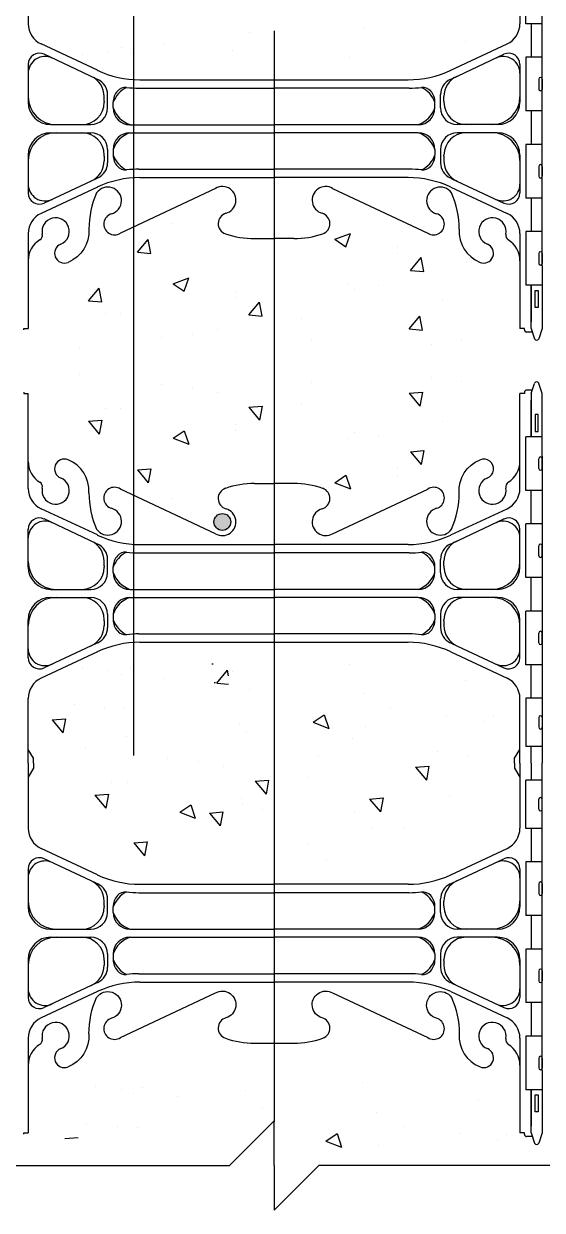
# Model space of a CAD drawing. Header units: inches. Extents: x 319.6 to 370.3, y 144.4 to 237.7.
# Drawn here: x 340.4 to 352, y 181.74 to 208.29 of the extents above; entities that cross this region are included whole.
import ezdxf

# ---------------------------------------------------------------- set-up
doc = ezdxf.new("R2010")
doc.units = ezdxf.units.IN
doc.header["$LTSCALE"] = 0.5
doc.header["$MEASUREMENT"] = 0
for name, color, linetype in [('HATCH', 12, 'Continuous'), ('line25', 2, 'Continuous'), ('LINE3', 3, 'Continuous'), ('LINE9', 9, 'Continuous'), ('Web_Edge', 9, 'Continuous')]:
    doc.layers.add(name, color=color, linetype=linetype)

msp = doc.modelspace()

# ---------------------------------------------------------------- hatches: boundary and pattern name
h = msp.add_hatch()
h.set_pattern_fill('AR-CONC', color=12, scale=0.5, style=0)
h.set_pattern_definition([(50, (73.0632, 21.1873), (3.5863, -0.31376), [0.375, -4.125]), (355, (73.063, 21.1873), (-0.693757, 3.76096), [0.3, -3.3]), (100.4514, (73.362, 21.161), (2.892547, 3.447198), [0.3187, -3.50571]), (46.1842, (73.063, 22.1873), (5.336205, -0.827595), [0.5625, -6.1875]), (96.6356, (73.508, 22.1183), (4.67331, 4.87059), [0.47805, -5.258565]), (351.1842, (73.063, 22.187), (4.67331, 4.87059), [0.45, -4.95]), (21, (73.5632, 21.9373), (2.984535, -2.013094), [0.375, -4.125]), (326, (73.563, 21.9373), (1.216577, 3.62575), [0.3, -3.3]), (71.4514, (73.812, 21.7695), (4.201113, 1.612652), [0.3187, -3.50571]), (37.5, (73.0632, 21.1873), (0.0607993, 1.6644693), [0, -3.26, 0, -3.35, 0, -3.3125]), (7.5, (73.0632, 21.1873), (1.315348, 1.972059), [0, -1.91, 0, -3.185, 0, -1.2625]), (327.5, (71.9482, 21.1873), (2.669112, -0.1127744), [0, -1.25, 0, -3.9, 0, -5.175]), (317.5, (71.4482, 21.1873), (2.915931, 0.500525), [0, -1.625, 0, -2.59, 0, -3.675])])
h.paths.add_polyline_path([(344.618, 191.915, -0.506988), (344.909, 191.909, -0.073092), (344.982, 191.987), (344.982, 195.181, -0.02412), (344.618, 195.199)])
at = {"layer": 'LINE3'}
msp.add_hatch(color=256, dxfattribs=at).paths.add_polyline_path([(345.029, 197.143, 1), (344.654, 197.143, 1)])

# ---------------------------------------------------------------- linework, layer by layer
at = {"layer": 'HATCH'}
for p, q in [((347.996, 208.189), (347.996, 208.189)), ((345.448, 208.086), (345.448, 208.086)), ((350.283, 207.898), (350.283, 207.898)), ((341.725, 207.609), (341.725, 207.609)), ((342.303, 207.672), (342.303, 207.672)), ((342.579, 207.757), (342.579, 207.757)), ((342.78, 207.632), (342.78, 207.632)), ((343.554, 207.837), (343.554, 207.837)), ((345.08, 207.688), (345.08, 207.688)), ((347.686, 207.523), (347.686, 207.523)), ((343.698, 203.821), (343.698, 203.821)), ((342.943, 203.177), (343.184, 203.465)), ((343.242, 203.151), (343.184, 203.465)), ((347.358, 203.466), (347.708, 203.6)), ((347.358, 203.466), (347.607, 203.298)), ((347.607, 203.298), (347.708, 203.6)), ((342.943, 203.177), (343.242, 203.151)), ((348.752, 203.158), (348.752, 203.158)), ((348.757, 203.298), (348.757, 203.298)), ((349.049, 202.77), (349.29, 203.058)), ((349.348, 202.744), (349.291, 203.058)), ((343.742, 202.471), (344.092, 202.606)), ((343.991, 202.304), (344.092, 202.606)), ((349.049, 202.77), (349.348, 202.744)), ((341.847, 202.09), (342.088, 202.377)), ((342.146, 202.064), (342.088, 202.377)), ((343.742, 202.471), (343.991, 202.304)), ((345.14, 202.303), (345.14, 202.303)), ((347.661, 202.484), (347.661, 202.484)), ((347.789, 202.338), (347.789, 202.338)), ((348.339, 202.435), (348.339, 202.435)), ((341.847, 202.09), (342.146, 202.064)), ((345.136, 202.164), (345.136, 202.164)), ((345.433, 201.776), (345.674, 202.063)), ((345.732, 201.75), (345.674, 202.063)), ((349.775, 202.106), (349.775, 202.106)), ((342.224, 201.803), (342.224, 201.803)), ((342.569, 201.812), (342.569, 201.812)), ((345.433, 201.776), (345.732, 201.75)), ((346.617, 201.69), (346.617, 201.69)), ((349.019, 201.462), (349.26, 201.75)), ((349.318, 201.436), (349.261, 201.75)), ((343.472, 201.276), (343.472, 201.276)), ((344.173, 201.344), (344.173, 201.344)), ((344.723, 201.441), (344.723, 201.441)), ((346.842, 201.231), (346.842, 201.231)), ((349.019, 201.462), (349.318, 201.436)), ((341.642, 201.049), (341.642, 201.049)), ((349.511, 201.118), (349.511, 201.118)), ((350.198, 201.194), (350.198, 201.194)), ((341.642, 200.437), (341.642, 200.437)), ((343.472, 200.21), (343.472, 200.21)), ((346.842, 200.255), (346.842, 200.255)), ((349.511, 200.368), (349.511, 200.368)), ((350.198, 200.291), (350.198, 200.291)), ((344.173, 200.142), (344.173, 200.142)), ((344.723, 200.045), (344.723, 200.045)), ((349.019, 200.024), (349.318, 200.05)), ((349.019, 200.024), (349.26, 199.736)), ((349.318, 200.05), (349.261, 199.736)), ((342.224, 199.683), (342.224, 199.683)), ((342.569, 199.674), (342.569, 199.674)), ((345.433, 199.71), (345.732, 199.736)), ((345.433, 199.71), (345.674, 199.422)), ((345.732, 199.736), (345.674, 199.423)), ((346.617, 199.796), (346.617, 199.796)), ((341.847, 199.396), (342.146, 199.422)), ((341.847, 199.396), (342.088, 199.109)), ((342.146, 199.422), (342.088, 199.109)), ((349.775, 199.38), (349.775, 199.38)), ((343.742, 199.014), (343.991, 199.182)), ((343.991, 199.182), (344.092, 198.88)), ((345.136, 199.322), (345.136, 199.322)), ((345.14, 199.182), (345.14, 199.182)), ((347.789, 199.148), (347.789, 199.148)), ((343.742, 199.014), (344.092, 198.88)), ((347.661, 199.002), (347.661, 199.002)), ((348.339, 199.051), (348.339, 199.051)), ((349.049, 198.715), (349.348, 198.742)), ((349.049, 198.715), (349.29, 198.428)), ((349.348, 198.742), (349.291, 198.428)), ((342.943, 198.308), (343.242, 198.335)), ((342.943, 198.308), (343.184, 198.021)), ((343.242, 198.335), (343.184, 198.021)), ((348.752, 198.328), (348.752, 198.328)), ((347.358, 198.02), (347.607, 198.188)), ((347.607, 198.188), (347.708, 197.886)), ((348.757, 198.188), (348.757, 198.188)), ((347.358, 198.02), (347.708, 197.886)), ((343.698, 197.665), (343.698, 197.665)), ((341.725, 193.876), (341.725, 193.876)), ((342.303, 193.814), (342.303, 193.814)), ((342.78, 193.854), (342.78, 193.854)), ((345.08, 193.798), (345.08, 193.798)), ((347.686, 193.963), (347.686, 193.963)), ((342.579, 193.729), (342.579, 193.729)), ((343.554, 193.649), (343.554, 193.649)), ((350.283, 193.588), (350.283, 193.588)), ((345.448, 193.4), (345.448, 193.4)), ((347.996, 193.297), (347.996, 193.297)), ((341.525, 193.057), (341.525, 193.057)), ((341.033, 192.713), (341.332, 192.739)), ((341.332, 192.739), (341.274, 192.426)), ((342.211, 192.981), (342.211, 192.981)), ((342.654, 192.97), (342.654, 192.97)), ((346.873, 192.66), (347.121, 192.827)), ((347.122, 192.828), (347.223, 192.525)), ((348.606, 192.984), (348.606, 192.984)), ((349.857, 192.819), (349.857, 192.819)), ((350.912, 192.797), (350.912, 192.797)), ((341.033, 192.713), (341.274, 192.426)), ((345.221, 192.618), (345.221, 192.618)), ((346.873, 192.66), (347.223, 192.525)), ((348.043, 192.559), (348.043, 192.559)), ((350.712, 192.671), (350.712, 192.671)), ((342.704, 192.333), (342.704, 192.333)), ((345.374, 192.446), (345.374, 192.446)), ((347.747, 192.298), (347.747, 192.298)), ((341.788, 192.069), (341.788, 192.069)), ((349.658, 192), (349.658, 192)), ((343.618, 191.842), (343.618, 191.842)), ((344.319, 191.774), (344.319, 191.774)), ((344.87, 191.677), (344.87, 191.677)), ((346.988, 191.887), (346.988, 191.887)), ((349.166, 191.656), (349.465, 191.682)), ((349.465, 191.682), (349.407, 191.368)), ((350.344, 191.923), (350.344, 191.923)), ((346.763, 191.428), (346.763, 191.428)), ((349.166, 191.656), (349.407, 191.368)), ((342.371, 191.315), (342.371, 191.315)), ((342.715, 191.306), (342.715, 191.306)), ((345.579, 191.342), (345.878, 191.368)), ((345.579, 191.342), (345.821, 191.055)), ((345.878, 191.368), (345.821, 191.055)), ((341.993, 191.028), (342.292, 191.054)), ((341.993, 191.028), (342.234, 190.741)), ((342.292, 191.054), (342.234, 190.741)), ((345.282, 190.954), (345.282, 190.954)), ((348.138, 190.942), (348.437, 190.968)), ((348.138, 190.942), (348.379, 190.654)), ((348.437, 190.968), (348.379, 190.655)), ((349.921, 191.012), (349.921, 191.012)), ((343.888, 190.647), (344.137, 190.814)), ((343.888, 190.647), (344.238, 190.512)), ((344.137, 190.814), (344.238, 190.512)), ((344.552, 190.628), (344.851, 190.654)), ((344.552, 190.628), (344.793, 190.341)), ((344.851, 190.654), (344.793, 190.341)), ((345.287, 190.815), (345.287, 190.815)), ((345.735, 190.714), (345.735, 190.714)), ((347.808, 190.634), (347.808, 190.634)), ((348.203, 190.314), (348.203, 190.314)), ((348.893, 190.298), (348.893, 190.298)), ((342.859, 189.963), (343.158, 189.989)), ((342.859, 189.963), (343.1, 189.676)), ((343.158, 189.99), (343.1, 189.676)), ((346.78, 189.92), (346.78, 189.92)), ((347.175, 189.6), (347.175, 189.6)), ((342.012, 184.508), (342.012, 184.508)), ((347.973, 184.595), (347.973, 184.595)), ((342.59, 184.446), (342.59, 184.446)), ((342.866, 184.361), (342.866, 184.361)), ((343.067, 184.486), (343.067, 184.486)), ((343.841, 184.281), (343.841, 184.281)), ((345.367, 184.43), (345.367, 184.43)), ((345.735, 184.031), (345.735, 184.031)), ((350.57, 184.22), (350.57, 184.22)), ((348.283, 183.929), (348.283, 183.929)), ((341.812, 183.689), (341.812, 183.689)), ((342.498, 183.613), (342.498, 183.613)), ((342.941, 183.602), (342.941, 183.602)), ((347.16, 183.291), (347.408, 183.459)), ((347.409, 183.459), (347.51, 183.157)), ((348.893, 183.616), (348.893, 183.616)), ((350.144, 183.451), (350.144, 183.451)), ((341.32, 183.345), (341.619, 183.371)), ((345.508, 183.25), (345.508, 183.25)), ((347.16, 183.291), (347.51, 183.157)), ((348.33, 183.19), (348.33, 183.19)), ((350.999, 183.303), (350.999, 183.303)), ((351.199, 183.429), (351.199, 183.429))]:
    msp.add_line(p, q, dxfattribs=at)
at = {"layer": 'line25'}
for p, q in [((351.634, 208.288), (351.634, 209.368)), ((351.999, 208.288), (351.634, 208.288)), ((351.999, 207.538), (351.634, 207.538)), ((351.634, 207.538), (351.634, 206.338)), ((351.959, 207.088), (351.959, 207.088)), ((351.919, 207.048), (351.919, 206.828)), ((351.999, 207.048), (351.999, 206.828)), ((351.999, 206.993), (351.999, 206.993)), ((351.999, 206.883), (351.999, 206.883)), ((351.959, 206.788), (351.959, 206.788)), ((351.999, 206.338), (351.634, 206.338)), ((351.999, 205.588), (351.634, 205.588)), ((351.634, 205.588), (351.634, 204.388)), ((351.919, 205.098), (351.919, 204.878)), ((351.999, 205.098), (351.999, 204.878)), ((351.999, 205.043), (351.999, 205.043)), ((351.959, 204.838), (351.959, 204.838)), ((351.999, 204.933), (351.999, 204.933)), ((351.999, 204.388), (351.634, 204.388)), ((351.999, 203.638), (351.634, 203.638)), ((351.634, 203.638), (351.634, 202.438)), ((351.919, 203.148), (351.919, 202.928)), ((351.959, 203.188), (351.959, 203.188)), ((351.999, 203.148), (351.999, 202.928)), ((351.999, 203.093), (351.999, 203.093)), ((351.959, 202.888), (351.959, 202.888)), ((351.999, 202.983), (351.999, 202.983)), ((351.999, 202.438), (351.634, 202.438)), ((351.999, 199.048), (351.634, 199.048)), ((351.634, 197.848), (351.634, 199.048)), ((351.959, 198.598), (351.959, 198.598)), ((351.919, 198.338), (351.919, 198.558)), ((351.999, 198.338), (351.999, 198.558)), ((351.999, 198.503), (351.999, 198.503)), ((351.999, 198.393), (351.999, 198.393)), ((351.959, 198.298), (351.959, 198.298)), ((351.999, 197.848), (351.634, 197.848)), ((351.999, 197.098), (351.634, 197.098)), ((351.634, 195.898), (351.634, 197.098)), ((351.919, 196.388), (351.919, 196.608)), ((351.959, 196.648), (351.959, 196.648)), ((351.999, 196.388), (351.999, 196.608)), ((351.999, 196.553), (351.999, 196.553)), ((351.999, 196.443), (351.999, 196.443)), ((351.999, 195.898), (351.634, 195.898)), ((351.999, 195.148), (351.634, 195.148)), ((351.634, 193.948), (351.634, 195.148)), ((351.919, 194.438), (351.919, 194.658)), ((351.959, 194.698), (351.959, 194.698)), ((351.999, 194.438), (351.999, 194.658)), ((351.999, 194.603), (351.999, 194.603)), ((351.959, 194.398), (351.959, 194.398)), ((351.999, 194.493), (351.999, 194.493)), ((351.999, 193.948), (351.634, 193.948)), ((351.999, 193.198), (351.634, 193.198)), ((351.634, 193.198), (351.634, 192.118)), ((351.919, 192.768), (351.919, 192.548)), ((351.959, 192.808), (351.959, 192.808)), ((351.999, 192.768), (351.999, 192.548)), ((351.959, 192.508), (351.959, 192.508)), ((351.999, 192.713), (351.999, 192.713)), ((351.999, 192.603), (351.999, 192.603)), ((351.999, 192.118), (351.634, 192.118)), ((351.999, 191.368), (351.634, 191.368)), ((351.634, 190.288), (351.634, 191.368)), ((351.919, 190.718), (351.919, 190.938)), ((351.959, 190.978), (351.959, 190.978)), ((351.999, 190.718), (351.999, 190.938)), ((351.999, 190.883), (351.999, 190.883)), ((351.959, 190.678), (351.959, 190.678)), ((351.999, 190.773), (351.999, 190.773)), ((351.999, 190.288), (351.634, 190.288)), ((351.999, 189.538), (351.634, 189.538)), ((351.634, 189.538), (351.634, 188.338)), ((351.919, 189.048), (351.919, 188.828)), ((351.959, 189.088), (351.959, 189.088)), ((351.999, 189.048), (351.999, 188.828)), ((351.959, 188.788), (351.959, 188.788)), ((351.999, 188.993), (351.999, 188.993)), ((351.999, 188.883), (351.999, 188.883)), ((351.999, 188.338), (351.634, 188.338)), ((351.999, 187.588), (351.634, 187.588)), ((351.634, 187.588), (351.634, 186.388)), ((351.919, 187.098), (351.919, 186.878)), ((351.959, 187.138), (351.959, 187.138)), ((351.999, 187.098), (351.999, 186.878)), ((351.999, 187.043), (351.999, 187.043)), ((351.999, 186.933), (351.999, 186.933)), ((351.959, 186.838), (351.959, 186.838)), ((351.999, 186.388), (351.634, 186.388)), ((351.999, 185.638), (351.634, 185.638)), ((351.634, 185.638), (351.634, 184.438)), ((351.919, 185.148), (351.919, 184.928)), ((351.959, 185.188), (351.959, 185.188)), ((351.999, 185.148), (351.999, 184.928)), ((351.999, 185.093), (351.999, 185.093)), ((351.959, 184.888), (351.959, 184.888)), ((351.999, 184.983), (351.999, 184.983)), ((351.999, 184.438), (351.634, 184.438))]:
    msp.add_line(p, q, dxfattribs=at)
for centre, start, end in [((351.959, 207.048), 90, 180), ((351.959, 207.048), 360, 90), ((351.959, 206.828), 180, 270), ((351.959, 206.828), 270, 0), ((351.959, 205.098), 90, 180), ((351.959, 205.098), 360, 90), ((351.959, 204.878), 180, 270), ((351.959, 204.878), 270, 0), ((351.959, 203.148), 90, 180), ((351.959, 203.148), 360, 90), ((351.959, 202.928), 180, 270), ((351.959, 202.928), 270, 0), ((351.959, 198.558), 90, 180), ((351.959, 198.558), 0, 90), ((351.959, 198.338), 180, 270), ((351.959, 198.338), 270, 0), ((351.959, 196.608), 90, 180), ((351.959, 196.608), 0, 90), ((351.959, 196.388), 180, 270), ((351.959, 196.388), 270, 0), ((351.959, 194.658), 90, 180), ((351.959, 194.658), 0, 90), ((351.959, 194.438), 180, 270), ((351.959, 194.438), 270, 0), ((351.959, 192.768), 90, 180), ((351.959, 192.768), 360, 90), ((351.959, 192.548), 180, 270), ((351.959, 192.548), 270, 0), ((351.959, 190.938), 90, 180), ((351.959, 190.938), 0, 90), ((351.959, 190.718), 180, 270), ((351.959, 190.718), 270, 0), ((351.959, 189.048), 90, 180), ((351.959, 189.048), 360, 90), ((351.959, 188.828), 180, 270), ((351.959, 188.828), 270, 0), ((351.959, 187.098), 90, 180), ((351.959, 187.098), 360, 90), ((351.959, 186.878), 180, 270), ((351.959, 186.878), 270, 0), ((351.959, 185.148), 90, 180), ((351.959, 185.148), 360, 90), ((351.959, 184.928), 180, 270), ((351.959, 184.928), 270, 0)]:
    msp.add_arc(centre, 0.04, start, end, dxfattribs=at)
at = {"layer": 'LINE3'}
for p, q in [((342.858, 231.098), (342.858, 191.915)), ((345.999, 208.132), (345.999, 183.726))]:
    msp.add_line(p, q, dxfattribs=at)
msp.add_circle((344.842, 197.143), 0.188, dxfattribs=at)
at = {"layer": 'LINE9'}
for p, q in [((345.999, 183.743), (344.999, 182.743)), ((345.999, 182.743), (345.999, 183.743)), ((335.255, 182.743), (344.999, 182.743)), ((345.999, 182.743), (345.999, 181.743)), ((345.999, 181.743), (346.999, 182.743)), ((356.744, 182.743), (346.999, 182.743))]:
    msp.add_line(p, q, dxfattribs=at)
at = {"layer": 'Web_Edge'}
for p, q in [((340.499, 209.743), (340.499, 208.29)), ((351.499, 209.743), (351.499, 208.29)), ((342.046, 207.248), (340.787, 207.837)), ((342.022, 207.06), (340.855, 207.606)), ((349.953, 207.248), (351.211, 207.837)), ((349.976, 207.06), (351.143, 207.606)), ((340.499, 207.38), (340.499, 206.532)), ((351.499, 207.38), (351.499, 206.532)), ((342.975, 206.848), (345.999, 206.848)), ((349.023, 206.848), (345.999, 206.848)), ((342.199, 206.555), (342.199, 206.659)), ((342.199, 206.555), (342.199, 206.532)), ((342.274, 206.407), (342.274, 206.704)), ((349.724, 206.407), (349.724, 206.704)), ((349.799, 206.555), (349.799, 206.659)), ((349.799, 206.555), (349.799, 206.532)), ((342.399, 206.406), (342.399, 206.532)), ((349.599, 206.406), (349.599, 206.532)), ((340.999, 206.032), (341.899, 206.032)), ((342.774, 206.031), (345.999, 206.031)), ((349.224, 206.031), (345.999, 206.031)), ((350.999, 206.032), (350.099, 206.032)), ((340.999, 205.852), (341.899, 205.852)), ((342.774, 205.851), (345.999, 205.851)), ((349.224, 205.851), (345.999, 205.851)), ((350.999, 205.852), (350.099, 205.852)), ((342.274, 205.477), (342.274, 205.18)), ((342.399, 205.476), (342.399, 205.351)), ((342.399, 205.476), (342.399, 205.363)), ((349.599, 205.476), (349.599, 205.363)), ((349.599, 205.476), (349.599, 205.351)), ((349.724, 205.477), (349.724, 205.18)), ((340.499, 205.352), (340.499, 204.503)), ((342.199, 205.328), (342.199, 205.352)), ((342.199, 205.328), (342.199, 205.224)), ((349.799, 205.328), (349.799, 205.352)), ((349.799, 205.328), (349.799, 205.224)), ((351.499, 205.352), (351.499, 204.503)), ((342.976, 205.035), (345.999, 205.035)), ((349.022, 205.035), (345.999, 205.035)), ((342.022, 204.823), (340.855, 204.277)), ((342.999, 204.847), (345.999, 204.847)), ((348.999, 204.847), (345.999, 204.847)), ((349.977, 204.823), (351.143, 204.277)), ((342.046, 204.635), (340.787, 204.046)), ((344.689, 204.607), (342.562, 203.607)), ((347.31, 204.607), (349.437, 203.607)), ((349.953, 204.635), (351.211, 204.046)), ((340.499, 203.594), (340.499, 201.472)), ((345.56, 203.483), (345.999, 203.483)), ((346.439, 203.483), (345.999, 203.483)), ((351.499, 203.594), (351.499, 201.472)), ((351.749, 201.472), (351.749, 202.438)), ((340.399, 201.472), (340.499, 201.472)), ((340.399, 201.442), (340.399, 201.472)), ((340.399, 201.442), (340.399, 201.442)), ((351.599, 201.472), (351.499, 201.472)), ((351.599, 201.442), (351.599, 201.472)), ((351.599, 201.442), (351.599, 201.442)), ((351.775, 201.392), (351.649, 201.392)), ((351.749, 201.472), (351.824, 201.242)), ((351.999, 201.472), (351.924, 201.242)), ((351.749, 200.014), (351.824, 200.244)), ((351.999, 200.014), (351.924, 200.244)), ((340.399, 200.044), (340.399, 200.014)), ((340.399, 200.044), (340.399, 200.044)), ((340.399, 200.014), (340.499, 200.014)), ((340.499, 197.892), (340.499, 200.014)), ((351.499, 197.892), (351.499, 200.014)), ((351.599, 200.014), (351.499, 200.014)), ((351.599, 200.044), (351.599, 200.044)), ((351.599, 200.044), (351.599, 200.014)), ((351.775, 200.094), (351.649, 200.094)), ((351.749, 200.014), (351.749, 199.048)), ((344.689, 196.879), (342.562, 197.879)), ((345.56, 198.003), (345.999, 198.003)), ((346.439, 198.003), (345.999, 198.003)), ((347.31, 196.879), (349.437, 197.879)), ((342.046, 196.851), (340.787, 197.439)), ((349.953, 196.851), (351.211, 197.439)), ((340.499, 196.134), (340.499, 196.982)), ((342.022, 196.663), (340.855, 197.209)), ((349.977, 196.663), (351.143, 197.209)), ((351.499, 196.134), (351.499, 196.982)), ((342.976, 196.451), (345.999, 196.451)), ((342.999, 196.638), (345.999, 196.638)), ((348.999, 196.638), (345.999, 196.638)), ((349.022, 196.451), (345.999, 196.451)), ((342.199, 196.158), (342.199, 196.262)), ((342.274, 196.009), (342.274, 196.306)), ((349.724, 196.009), (349.724, 196.306)), ((349.799, 196.158), (349.799, 196.262)), ((342.199, 196.158), (342.199, 196.134)), ((342.399, 196.01), (342.399, 196.135)), ((342.399, 196.01), (342.399, 196.123)), ((349.599, 196.01), (349.599, 196.135)), ((349.599, 196.01), (349.599, 196.123)), ((349.799, 196.158), (349.799, 196.134)), ((340.999, 195.634), (341.899, 195.634)), ((340.999, 195.454), (341.899, 195.454)), ((342.774, 195.635), (345.999, 195.635)), ((342.774, 195.455), (345.999, 195.455)), ((349.224, 195.635), (345.999, 195.635)), ((349.224, 195.455), (345.999, 195.455)), ((350.999, 195.634), (350.099, 195.634)), ((350.999, 195.454), (350.099, 195.454)), ((340.499, 194.106), (340.499, 194.954)), ((342.199, 194.931), (342.199, 194.954)), ((342.199, 194.931), (342.199, 194.827)), ((342.274, 195.079), (342.274, 194.782)), ((342.399, 195.08), (342.399, 194.954)), ((349.599, 195.08), (349.599, 194.954)), ((349.724, 195.079), (349.724, 194.782)), ((349.799, 194.931), (349.799, 194.954)), ((349.799, 194.931), (349.799, 194.827)), ((351.499, 194.106), (351.499, 194.954)), ((342.975, 194.638), (345.999, 194.638)), ((349.023, 194.638), (345.999, 194.638)), ((342.022, 194.426), (340.855, 193.88)), ((349.976, 194.426), (351.143, 193.88)), ((342.046, 194.238), (340.787, 193.649)), ((349.953, 194.238), (351.211, 193.649)), ((340.499, 191.743), (340.499, 193.196)), ((351.499, 191.743), (351.499, 193.196)), ((340.619, 191.855), (340.499, 192.055)), ((340.619, 191.855), (340.499, 192.055)), ((351.379, 191.855), (351.499, 192.055)), ((351.379, 191.855), (351.499, 192.055)), ((340.499, 191.743), (340.499, 190.29)), ((340.619, 191.743), (340.619, 191.855)), ((340.619, 191.743), (340.619, 191.855)), ((340.619, 191.743), (340.619, 191.631)), ((340.619, 191.743), (340.619, 191.631)), ((351.379, 191.743), (351.379, 191.855)), ((351.379, 191.743), (351.379, 191.855)), ((351.379, 191.743), (351.379, 191.631)), ((351.379, 191.743), (351.379, 191.631)), ((351.499, 191.743), (351.499, 190.29)), ((340.619, 191.631), (340.499, 191.431)), ((340.619, 191.631), (340.499, 191.431)), ((351.379, 191.631), (351.499, 191.431)), ((351.379, 191.631), (351.499, 191.431)), ((342.046, 189.248), (340.787, 189.837)), ((349.953, 189.248), (351.211, 189.837)), ((342.022, 189.06), (340.855, 189.606)), ((349.976, 189.06), (351.143, 189.606)), ((340.499, 189.38), (340.499, 188.532)), ((351.499, 189.38), (351.499, 188.532)), ((342.999, 189.036), (345.999, 189.036)), ((348.999, 189.036), (345.999, 189.036)), ((342.976, 188.848), (345.999, 188.848)), ((349.022, 188.848), (345.999, 188.848)), ((342.199, 188.555), (342.199, 188.659)), ((342.199, 188.555), (342.199, 188.532)), ((342.274, 188.407), (342.274, 188.704)), ((342.399, 188.407), (342.399, 188.532)), ((342.399, 188.407), (342.399, 188.52)), ((349.599, 188.407), (349.599, 188.532)), ((349.599, 188.407), (349.599, 188.52)), ((349.724, 188.407), (349.724, 188.704)), ((349.799, 188.555), (349.799, 188.659)), ((349.799, 188.555), (349.799, 188.532)), ((340.999, 188.032), (341.899, 188.032)), ((342.774, 188.032), (345.999, 188.032)), ((349.224, 188.032), (345.999, 188.032)), ((350.999, 188.032), (350.099, 188.032)), ((340.999, 187.852), (341.899, 187.852)), ((342.774, 187.852), (345.999, 187.852)), ((349.224, 187.852), (345.999, 187.852)), ((350.999, 187.852), (350.099, 187.852)), ((342.274, 187.477), (342.274, 187.18)), ((342.399, 187.477), (342.399, 187.351)), ((349.599, 187.477), (349.599, 187.351)), ((349.724, 187.477), (349.724, 187.18)), ((340.499, 187.352), (340.499, 186.503)), ((342.199, 187.328), (342.199, 187.352)), ((342.199, 187.328), (342.199, 187.224)), ((349.799, 187.328), (349.799, 187.352)), ((349.799, 187.328), (349.799, 187.224)), ((351.499, 187.352), (351.499, 186.503)), ((342.975, 187.035), (345.999, 187.035)), ((349.023, 187.035), (345.999, 187.035)), ((342.046, 186.635), (340.787, 186.046)), ((342.022, 186.823), (340.855, 186.277)), ((342.999, 186.847), (345.999, 186.847)), ((348.999, 186.847), (345.999, 186.847)), ((349.953, 186.635), (351.211, 186.046)), ((349.977, 186.823), (351.143, 186.277)), ((340.499, 185.594), (340.499, 183.472)), ((351.499, 185.594), (351.499, 183.472)), ((351.749, 183.472), (351.749, 184.438)), ((340.399, 183.472), (340.499, 183.472)), ((340.399, 183.442), (340.399, 183.472)), ((340.399, 183.442), (340.399, 183.442)), ((351.599, 183.472), (351.499, 183.472)), ((351.599, 183.442), (351.599, 183.472)), ((351.599, 183.442), (351.599, 183.442)), ((351.749, 183.472), (351.824, 183.242)), ((351.999, 183.472), (351.924, 183.242)), ((351.775, 183.392), (351.649, 183.392))]:
    msp.add_line(p, q, dxfattribs=at)
for points in [[(351.999, 202.872), (351.999, 209.743)], [(351.749, 208.288), (351.749, 207.538)], [(342.999, 207.036), (345.999, 207.036), (348.999, 207.036)], [(351.749, 206.338), (351.749, 205.588)], [(351.749, 204.388), (351.749, 203.638)], [(351.999, 202.872), (351.999, 201.472)], [(351.749, 202.438), (351.749, 201.622)], [(351.999, 198.614), (351.999, 200.014)], [(351.749, 199.048), (351.749, 199.864)], [(351.999, 198.614), (351.999, 191.743)], [(351.749, 197.098), (351.749, 197.848)], [(351.749, 195.148), (351.749, 195.898)], [(342.999, 194.45), (345.999, 194.45), (348.999, 194.45)], [(351.749, 193.198), (351.749, 193.948)], [(351.749, 191.743), (351.749, 192.118)], [(351.749, 191.743), (351.749, 191.368)], [(351.999, 184.872), (351.999, 191.743)], [(351.749, 190.288), (351.749, 189.538)], [(351.749, 188.338), (351.749, 187.588)], [(351.749, 186.388), (351.749, 185.638)], [(351.999, 184.872), (351.999, 183.472)], [(351.749, 184.438), (351.749, 183.622)]]:
    msp.add_lwpolyline(points, dxfattribs=at)
for points in [[(341.858, 203.693, -0.325312), (341.391, 202.951)], [(350.141, 203.693, 0.325312), (350.608, 202.951)], [(341.858, 197.793, 0.325312), (341.391, 198.535)], [(350.141, 197.793, -0.325312), (350.608, 198.535)], [(341.858, 185.693, -0.10488), (342.03, 186.505, -1.422913), (342.363, 186.038, 1.171105), (342.562, 185.607), (344.689, 186.607, -1.133028), (344.924, 186.049, 0.735593), (344.911, 185.591, 0.082755), (345.56, 185.483), (345.999, 185.483), (346.439, 185.483, 0.082755), (347.087, 185.591, 0.735593), (347.074, 186.049, -1.133028), (347.31, 186.607), (349.437, 185.607, 1.171105), (349.635, 186.038, -1.422913), (349.969, 186.505, -0.10488), (350.141, 185.693)], [(341.858, 185.693, -0.325312), (341.391, 184.951)], [(350.141, 185.693, 0.325312), (350.608, 184.951)]]:
    msp.add_lwpolyline(points, format="xyb", dxfattribs=at)
for points in [[(351.839, 202.322), (351.909, 202.322), (351.909, 201.942), (351.839, 201.942)], [(351.839, 199.164), (351.909, 199.164), (351.909, 199.544), (351.839, 199.544)], [(351.839, 184.322), (351.909, 184.322), (351.909, 183.942), (351.839, 183.942)]]:
    msp.add_lwpolyline(points, close=True, dxfattribs=at)
for centre, radius, start, end in [((340.999, 208.29), 0.5, 180, 244.9204), ((350.999, 208.29), 0.5, 295.0796, 360), ((340.749, 207.38), 0.25, 64.9204, 180), ((351.249, 207.38), 0.25, 360, 115.0796), ((340.874, 207.183), 0.375, 64.9204, 180), ((351.124, 207.183), 0.375, 0, 115.0796), ((341.699, 206.659), 0.5, 0, 64.9204), ((342.999, 209.286), 2.25, 244.9204, 270), ((348.999, 209.286), 2.25, 270, 295.0796), ((350.299, 206.659), 0.5, 115.0796, 180), ((342.976, 209.098), 2.25, 244.9204, 245.9248), ((341.898, 206.703), 0.376, 0.0491, 64.813), ((342.982, 206.309), 0.624, 117.0966, 159.0881), ((342.681, 206.616), 0.25, 86.1209, 138.3704), ((342.975, 209.098), 2.25, 262.9228, 270), ((349.023, 209.098), 2.25, 270, 277.0772), ((349.317, 206.616), 0.25, 41.6296, 93.8791), ((349.016, 206.309), 0.624, 20.9119, 62.9034), ((350.1, 206.703), 0.376, 115.187, 179.9509), ((349.022, 209.098), 2.25, 294.0752, 295.0796), ((341.124, 206.657), 0.625, 180, 270), ((342.775, 206.532), 0.376, 138.3704, 179.9486), ((349.223, 206.532), 0.376, 0.0514, 41.6296), ((350.874, 206.657), 0.625, 270, 0), ((340.999, 206.532), 0.5, 180, 270), ((341.699, 206.532), 0.5, 270, 0), ((341.899, 206.407), 0.375, 270, 0), ((342.774, 206.406), 0.375, 180, 270), ((342.981, 206.613), 0.617, 199.5682, 250.4318), ((349.017, 206.613), 0.617, 289.5682, 340.4318), ((349.224, 206.406), 0.375, 270, 0), ((350.099, 206.407), 0.375, 180, 270), ((350.299, 206.532), 0.5, 180, 270), ((350.999, 206.532), 0.5, 270, 360), ((340.999, 205.352), 0.5, 90, 180), ((341.124, 205.227), 0.625, 90, 180), ((341.699, 205.352), 0.5, 0, 90), ((341.899, 205.477), 0.375, 360, 90), ((342.774, 205.476), 0.375, 90, 180), ((342.981, 205.27), 0.617, 109.6458, 160.4318), ((349.224, 205.476), 0.375, 360, 90), ((349.017, 205.27), 0.617, 19.5682, 70.3542), ((350.099, 205.477), 0.375, 90, 180), ((350.299, 205.352), 0.5, 90, 180), ((350.874, 205.227), 0.625, 360, 90), ((350.999, 205.352), 0.5, 360, 90), ((341.699, 205.224), 0.5, 295.0796, 360), ((342.775, 205.351), 0.376, 180.0491, 221.6135), ((342.982, 205.573), 0.624, 200.9119, 242.8949), ((349.016, 205.573), 0.624, 297.1051, 339.0881), ((349.223, 205.351), 0.376, 318.3865, 359.9509), ((350.299, 205.224), 0.5, 180, 244.9204), ((341.898, 205.18), 0.376, 295.1919, 359.9486), ((342.681, 205.267), 0.25, 221.6135, 273.8988), ((342.976, 202.785), 2.25, 90, 97.097), ((349.022, 202.785), 2.25, 82.903, 90), ((349.317, 205.267), 0.25, 266.1012, 318.3865), ((350.1, 205.18), 0.376, 180.0514, 244.8081), ((340.874, 204.7), 0.375, 180, 295.0796), ((342.975, 202.785), 2.25, 114.0524, 115.0796), ((342.999, 202.597), 2.25, 90, 115.0796), ((348.999, 202.597), 2.25, 64.9204, 90), ((349.023, 202.785), 2.25, 64.9204, 65.9476), ((351.124, 204.7), 0.375, 244.9204, 360), ((340.749, 204.503), 0.25, 180, 295.0796), ((343.858, 203.693), 2, 156.0362, 179.9854), ((342.281, 204.331), 0.305, 285.7253, 145.3297), ((344.842, 204.342), 0.305, 285.7253, 120), ((347.157, 204.342), 0.305, 60, 254.2747), ((349.718, 204.331), 0.305, 34.6703, 254.2747), ((348.141, 203.693), 2, 0.0146, 23.9638), ((351.249, 204.503), 0.25, 244.9204, 360), ((340.999, 203.594), 0.5, 115.0796, 180), ((341.114, 203.643), 0.305, 291.8037, 191.0944), ((342.429, 203.807), 0.24, 105.7253, 303.75), ((344.989, 203.818), 0.24, 105.7253, 251.077), ((347.009, 203.818), 0.24, 288.923, 74.2747), ((349.57, 203.807), 0.24, 236.25, 74.2747), ((350.884, 203.643), 0.305, 348.9056, 248.1963), ((350.999, 203.594), 0.5, 360, 64.9204), ((341.049, 202.987), 0.55, 121.9268, 180), ((340.692, 203.56), 0.125, 301.9268, 11.0944), ((341.309, 203.155), 0.22, 111.8037, 291.8037), ((345.56, 205.483), 2, 251.077, 270), ((346.439, 205.483), 2, 270, 288.923), ((350.689, 203.155), 0.22, 248.1963, 68.1963), ((351.306, 203.56), 0.125, 168.9056, 238.0732), ((350.949, 202.987), 0.55, 360, 58.0732), ((351.649, 201.442), 0.05, 180, 270), ((351.874, 201.268), 0.0567, 208.0725, 331.9275), ((351.874, 200.218), 0.0567, 28.0725, 151.9275), ((351.649, 200.044), 0.05, 90, 180), ((341.049, 198.499), 0.55, 180, 238.0732), ((341.309, 198.331), 0.22, 68.1963, 248.1963), ((350.689, 198.331), 0.22, 291.8037, 111.8037), ((350.949, 198.499), 0.55, 301.9268, 0), ((341.114, 197.843), 0.305, 168.9056, 68.1963), ((350.884, 197.843), 0.305, 111.8037, 11.0944), ((340.999, 197.892), 0.5, 180, 244.9204), ((340.692, 197.926), 0.125, 348.9056, 58.0732), ((343.858, 197.793), 2, 180.0146, 203.9638), ((342.429, 197.679), 0.24, 56.25, 254.2747), ((344.989, 197.668), 0.24, 108.923, 254.2747), ((345.56, 196.003), 2, 90, 108.923), ((346.439, 196.003), 2, 71.077, 90), ((347.009, 197.668), 0.24, 285.7253, 71.077), ((349.57, 197.679), 0.24, 285.7253, 123.75), ((348.141, 197.793), 2, 336.0362, 359.9854), ((351.306, 197.926), 0.125, 121.9268, 191.0944), ((350.999, 197.892), 0.5, 295.0796, 0), ((342.281, 197.154), 0.305, 214.6703, 74.2747), ((344.842, 197.143), 0.305, 240, 74.2747), ((347.157, 197.143), 0.305, 105.7253, 300), ((349.718, 197.154), 0.305, 105.7253, 325.3297), ((340.749, 196.982), 0.25, 64.9204, 180), ((340.874, 196.786), 0.375, 64.9204, 180), ((351.124, 196.786), 0.375, 0, 115.0796), ((351.249, 196.982), 0.25, 0, 115.0796), ((341.699, 196.262), 0.5, 0, 64.9204), ((342.999, 198.888), 2.25, 244.9204, 270), ((348.999, 198.888), 2.25, 270, 295.0796), ((350.299, 196.262), 0.5, 115.0796, 180), ((342.975, 198.701), 2.25, 244.9204, 245.9476), ((341.898, 196.306), 0.376, 0.0514, 64.8081), ((342.982, 195.912), 0.624, 117.1051, 159.0881), ((342.681, 196.219), 0.25, 86.1012, 138.3865), ((342.976, 198.701), 2.25, 262.903, 270), ((349.022, 198.701), 2.25, 270, 277.097), ((349.317, 196.219), 0.25, 41.6135, 93.8988), ((349.016, 195.912), 0.624, 20.9119, 62.8949), ((350.1, 196.306), 0.376, 115.1919, 179.9486), ((349.023, 198.701), 2.25, 294.0524, 295.0796), ((341.124, 196.259), 0.625, 180, 270), ((342.775, 196.135), 0.376, 138.3865, 179.9509), ((349.223, 196.135), 0.376, 0.0491, 41.6135), ((350.874, 196.259), 0.625, 270, 0), ((340.999, 196.134), 0.5, 180, 270), ((341.699, 196.134), 0.5, 270, 0), ((341.899, 196.009), 0.375, 270, 0), ((342.774, 196.01), 0.375, 180, 270), ((342.981, 196.216), 0.617, 199.5682, 250.3542), ((349.224, 196.01), 0.375, 270, 0), ((349.017, 196.216), 0.617, 289.6458, 340.4318), ((350.099, 196.009), 0.375, 180, 270), ((350.299, 196.134), 0.5, 180, 270), ((350.999, 196.134), 0.5, 270, 0), ((340.999, 194.954), 0.5, 90, 180), ((341.124, 194.829), 0.625, 90, 180), ((341.699, 194.954), 0.5, 0, 90), ((341.899, 195.079), 0.375, 360, 90), ((342.774, 195.08), 0.375, 90, 180), ((342.981, 194.873), 0.617, 109.5682, 160.4318), ((349.017, 194.873), 0.617, 19.5682, 70.4318), ((349.224, 195.08), 0.375, 360, 90), ((350.099, 195.079), 0.375, 90, 180), ((350.299, 194.954), 0.5, 90, 180), ((350.874, 194.829), 0.625, 360, 90), ((350.999, 194.954), 0.5, 0, 90), ((342.775, 194.954), 0.376, 180.0514, 221.6296), ((342.982, 195.176), 0.624, 200.9119, 242.9034), ((349.016, 195.176), 0.624, 297.0966, 339.0881), ((349.223, 194.954), 0.376, 318.3704, 359.9486), ((341.699, 194.827), 0.5, 295.0796, 360), ((341.898, 194.782), 0.376, 295.187, 359.9509), ((342.681, 194.87), 0.25, 221.6296, 273.8791), ((342.975, 192.388), 2.25, 90, 97.0772), ((349.023, 192.388), 2.25, 82.9228, 90), ((349.317, 194.87), 0.25, 266.1209, 318.3704), ((350.1, 194.782), 0.376, 180.0491, 244.813), ((350.299, 194.827), 0.5, 180, 244.9204), ((342.976, 192.388), 2.25, 114.0752, 115.0796), ((342.999, 192.2), 2.25, 90, 115.0796), ((348.999, 192.2), 2.25, 64.9204, 90), ((349.022, 192.388), 2.25, 64.9204, 65.9248), ((340.874, 194.302), 0.375, 180, 295.0796), ((340.749, 194.106), 0.25, 180, 295.0796), ((351.124, 194.302), 0.375, 244.9204, 360), ((351.249, 194.106), 0.25, 244.9204, 0), ((340.999, 193.196), 0.5, 115.0796, 180), ((350.999, 193.196), 0.5, 0, 64.9204), ((340.999, 190.29), 0.5, 180, 244.9204), ((350.999, 190.29), 0.5, 295.0796, 360), ((340.749, 189.38), 0.25, 64.9204, 180), ((340.874, 189.183), 0.375, 64.9204, 180), ((351.124, 189.183), 0.375, 0, 115.0796), ((351.249, 189.38), 0.25, 360, 115.0796), ((341.699, 188.659), 0.5, 0, 64.9204), ((342.976, 191.098), 2.25, 244.9204, 245.9248), ((342.999, 191.286), 2.25, 244.9204, 270), ((341.898, 188.703), 0.376, 0.0491, 64.813), ((348.999, 191.286), 2.25, 270, 295.0796), ((350.1, 188.703), 0.376, 115.187, 179.9509), ((350.299, 188.659), 0.5, 115.0796, 180), ((349.022, 191.098), 2.25, 294.0752, 295.0796), ((342.982, 188.31), 0.624, 117.1051, 159.0881), ((342.775, 188.532), 0.376, 138.3865, 179.9509), ((342.681, 188.616), 0.25, 86.1012, 138.3865), ((342.976, 191.098), 2.25, 262.903, 270), ((349.022, 191.098), 2.25, 270, 277.097), ((349.317, 188.616), 0.25, 41.6135, 93.8988), ((349.016, 188.31), 0.624, 20.9119, 62.8949), ((349.223, 188.532), 0.376, 0.0491, 41.6135), ((341.124, 188.657), 0.625, 180, 270), ((340.999, 188.532), 0.5, 180, 270), ((341.699, 188.532), 0.5, 270, 0), ((350.299, 188.532), 0.5, 180, 270), ((350.874, 188.657), 0.625, 270, 0), ((350.999, 188.532), 0.5, 270, 360), ((341.899, 188.407), 0.375, 270, 0), ((342.774, 188.407), 0.375, 180, 270), ((342.981, 188.613), 0.617, 199.5682, 250.3542), ((349.224, 188.407), 0.375, 270, 0), ((349.017, 188.613), 0.617, 289.6458, 340.4318), ((350.099, 188.407), 0.375, 180, 270), ((341.124, 187.227), 0.625, 90, 180), ((340.999, 187.352), 0.5, 90, 180), ((341.699, 187.352), 0.5, 0, 90), ((341.899, 187.477), 0.375, 360, 90), ((342.981, 187.27), 0.617, 109.5682, 160.4318), ((342.774, 187.477), 0.375, 90, 180), ((349.224, 187.477), 0.375, 360, 90), ((349.017, 187.27), 0.617, 19.5682, 70.4318), ((350.099, 187.477), 0.375, 90, 180), ((350.299, 187.352), 0.5, 90, 180), ((350.874, 187.227), 0.625, 360, 90), ((350.999, 187.352), 0.5, 360, 90), ((341.699, 187.224), 0.5, 295.0796, 360), ((341.898, 187.18), 0.376, 295.1919, 359.9486), ((342.982, 187.574), 0.624, 200.9119, 242.9034), ((342.775, 187.351), 0.376, 180.0514, 221.6296), ((349.016, 187.574), 0.624, 297.0966, 339.0881), ((349.223, 187.351), 0.376, 318.3704, 359.9486), ((350.1, 187.18), 0.376, 180.0514, 244.8081), ((350.299, 187.224), 0.5, 180, 244.9204), ((342.681, 187.267), 0.25, 221.6296, 273.8791), ((342.975, 184.785), 2.25, 90, 97.0772), ((349.023, 184.785), 2.25, 82.9228, 90), ((349.317, 187.267), 0.25, 266.1209, 318.3704), ((340.874, 186.7), 0.375, 180, 295.0796), ((342.975, 184.785), 2.25, 114.0524, 115.0796), ((342.999, 184.597), 2.25, 90, 115.0796), ((348.999, 184.597), 2.25, 64.9204, 90), ((349.023, 184.785), 2.25, 64.9204, 65.9476), ((351.124, 186.7), 0.375, 244.9204, 360), ((340.749, 186.503), 0.25, 180, 295.0796), ((351.249, 186.503), 0.25, 244.9204, 360), ((340.999, 185.594), 0.5, 115.0796, 180), ((341.114, 185.643), 0.305, 291.8037, 191.0944), ((350.884, 185.643), 0.305, 348.9056, 248.1963), ((350.999, 185.594), 0.5, 360, 64.9204), ((340.692, 185.56), 0.125, 301.9268, 11.0944), ((351.306, 185.56), 0.125, 168.9056, 238.0732), ((341.049, 184.987), 0.55, 121.9268, 180), ((341.309, 185.155), 0.22, 111.8037, 291.8037), ((350.689, 185.155), 0.22, 248.1963, 68.1963), ((350.949, 184.987), 0.55, 360, 58.0732), ((351.649, 183.442), 0.05, 180, 270), ((351.874, 183.268), 0.0567, 208.0725, 331.9275)]:
    msp.add_arc(centre, radius, start, end, dxfattribs=at)

doc.saveas('drawing.dxf')
